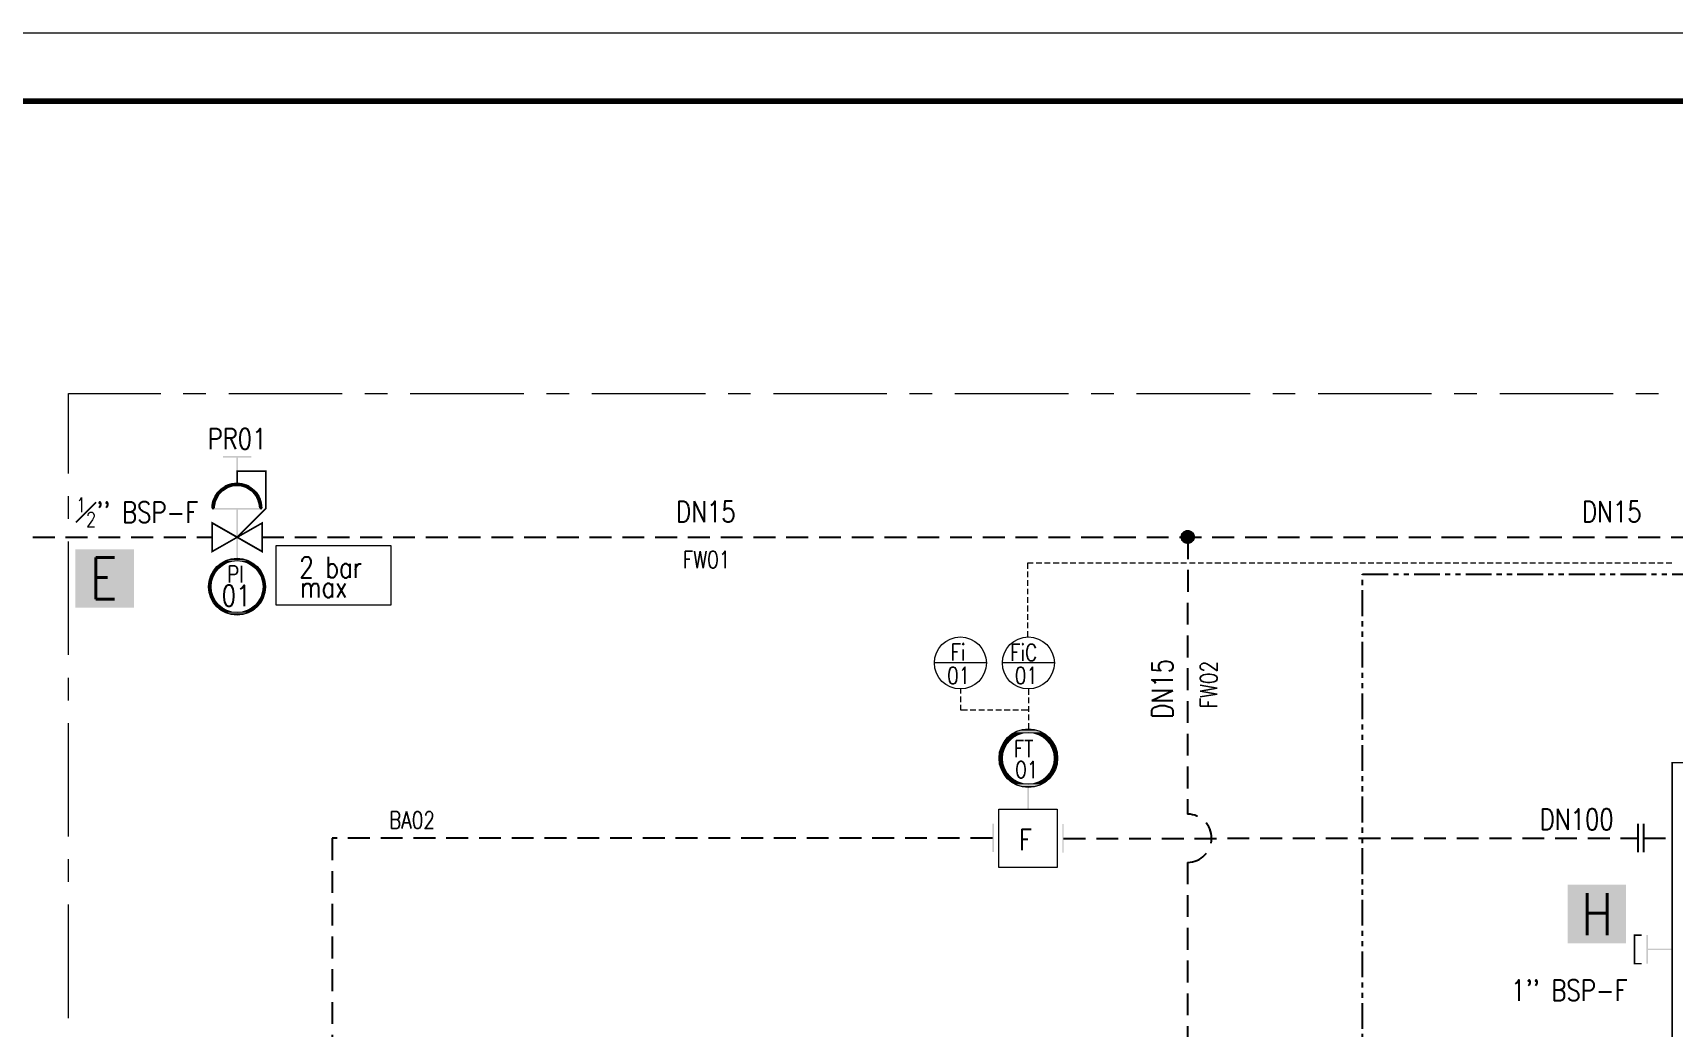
# Model space of a CAD drawing. Header units: millimetres. Extents: x 1638 to 3309, y -435 to 1865.
# Drawn here: x 2995.8 to 3115, y -210.1 to -137.9 of the extents above; entities that cross this region are included whole.
import ezdxf

# ---------------------------------------------------------------- set-up
doc = ezdxf.new("R2010")
doc.units = ezdxf.units.MM
doc.linetypes.add('HIDDEN', pattern=[9.525, 6.35, -3.175])
doc.linetypes.add('PHANTOM', pattern=[2.5, 1.25, -0.25, 0.25, -0.25, 0.25, -0.25])
for name, color, linetype, lineweight in [('0.3 Text', 7, 'Continuous', 15), ('ballast', 1, 'HIDDEN', 25), ('EQUIPMENT', 6, 'Continuous', 15), ('Template', 7, 'Continuous', 0)]:
    doc.layers.add(name, color=color, linetype=linetype, lineweight=lineweight)
doc.layers.add('PDF_Geometry', color=7, linetype='Continuous')
doc.layers.add('PDF_Solid Fills', color=7, linetype='Continuous')
doc.styles.add('ROMAN', font='romans.shx', dxfattribs={"width": 0.8})

# ---------------------------------------------------------------- blocks, each defined once
blk = doc.blocks.new('BACK')
at = {"layer": 'Template', "ltscale": 30}
blk.add_lwpolyline([(0, 45428), (63809, 45428), (63809, 0), (0, 0)], close=True, dxfattribs=at)

msp = doc.modelspace()

# ---------------------------------------------------------------- hatches: boundary and pattern name
at = {"layer": 'ballast'}
h = msp.add_hatch(color=1, dxfattribs=at)
h.dxf.hatch_style = 1
h.paths.add_polyline_path([(3079.32, -174.51, 0.009584), (3079.32, -174.53), (3080.21, -174.53, 0.009557), (3080.21, -174.51, 1)])
h.paths.add_polyline_path([(3079.77, -174.53), (3079.32, -174.53, 0.402934), (3079.77, -174.95)])
h.paths.add_polyline_path([(3080.21, -174.53), (3079.77, -174.53), (3079.77, -174.95, 0.403156)])

# ---------------------------------------------------------------- linework, layer by layer
at = {"layer": 'ballast', "ltscale": 0.25}
for p, q in [((2995.85, -174.53), (3008.88, -174.53)), ((3079.77, -174.53), (3079.76, -194.66)), ((3065.58, -196.4), (3017.59, -196.41)), ((3017.59, -196.41), (3017.61, -231.82)), ((3070.75, -196.42), (3112.48, -196.4)), ((3112.9, -196.4), (3114.92, -196.4)), ((3079.76, -198.16), (3079.72, -231))]:
    msp.add_line(p, q, dxfattribs=at)
at = {"layer": 'ballast', "linetype": 'PHANTOM', "ltscale": 1.5}
for p, q in [((3092.47, -270.26), (3092.47, -177.21)), ((3092.47, -177.21), (3139.45, -177.21))]:
    msp.add_line(p, q, dxfattribs=at)
at = {"layer": 'ballast'}
for p, q in [((3112.48, -195.36), (3112.48, -197.43)), ((3112.9, -195.36), (3112.9, -197.43))]:
    msp.add_line(p, q, dxfattribs=at)
at = {"layer": 'ballast', "color": 1}
for points, const_width in [([(3010.69, -170.78), (3010.69, -169.74), (3012.77, -169.74), (3012.77, -172.45), (3010.69, -174.53)], 0.124), ([(3112.76, -205.52), (3112.24, -205.52), (3112.24, -203.45), (3112.76, -203.45)], 0.11)]:
    msp.add_lwpolyline(points, dxfattribs=dict(at, const_width=const_width))
for points in [[(3008.89, -172.43), (3009.01, -172.43)], [(3012.38, -172.43), (3012.5, -172.43)]]:
    msp.add_lwpolyline(points, dxfattribs=at)
msp.add_lwpolyline([(3008.88, -173.49, 0.129, 0.129, 0), (3012.51, -175.57, 0.124, 0.124, 0), (3012.51, -173.5, 0.118, 0.118, 0), (3008.88, -175.57, 0.124, 0.124, 0)], format="xyseb", close=True, dxfattribs=at)
at = {"layer": 'ballast', "ltscale": 0.25}
msp.add_lwpolyline([(3012.5, -174.53), (3142.57, -174.52), (3142.57, -188.35)], dxfattribs=at)
at = {"layer": 'ballast', "linetype": 'Continuous', "lineweight": 0}
for points in [[(3013.51, -175.16), (3013.51, -179.45), (3021.89, -179.45), (3021.89, -175.16)], [(3066.05, -194.29), (3070.29, -194.29), (3070.29, -198.53), (3066.05, -198.53)]]:
    msp.add_lwpolyline(points, close=True, dxfattribs=at)
at = {"layer": 'ballast', "color": 1}
msp.add_circle((3079.77, -174.51), 0.446, dxfattribs=at)
for radius, start, end in [(1.81, 0.9613, 179.0387), (1.68, 1.0162, 178.9838)]:
    msp.add_arc((3010.68, -172.45), radius, start, end, dxfattribs=at)
at = {"layer": 'ballast', "ltscale": 0.25}
msp.add_arc((3079.76, -196.41), 1.75, 270.0283, 90, dxfattribs=at)
at = {"layer": 'ballast', "color": 1}
for points in [[(3011.73, -168.76), (3011.73, -168.63), (3009.66, -168.76)], [(3011.73, -168.63), (3009.66, -168.76), (3009.66, -168.63)], [(3010.76, -168.7), (3010.63, -168.7), (3010.76, -170.78)], [(3010.63, -168.7), (3010.76, -170.78), (3010.63, -170.78)], [(3009.11, -171.6), (3009.15, -171.81), (3009, -171.81)], [(3009.14, -171.53), (3009.24, -171.6), (3009.11, -171.6)], [(3009.24, -171.6), (3009.11, -171.6), (3009.15, -171.81)], [(3009.26, -171.37), (3009.3, -171.53), (3009.14, -171.53)], [(3009.3, -171.53), (3009.14, -171.53), (3009.24, -171.6)], [(3009.31, -171.29), (3009.42, -171.37), (3009.26, -171.37)], [(3009.42, -171.37), (3009.26, -171.37), (3009.3, -171.53)], [(3009.44, -171.16), (3009.51, -171.29), (3009.31, -171.29)], [(3009.51, -171.29), (3009.31, -171.29), (3009.42, -171.37)], [(3009.53, -171.07), (3009.63, -171.16), (3009.44, -171.16)], [(3009.63, -171.16), (3009.44, -171.16), (3009.51, -171.29)], [(3009.63, -171), (3009.77, -171.07), (3009.53, -171.07)], [(3009.77, -171.07), (3009.53, -171.07), (3009.63, -171.16)], [(3009.79, -170.89), (3009.86, -171), (3009.63, -171)], [(3009.86, -171), (3009.63, -171), (3009.77, -171.07)], [(3009.81, -170.87), (3010.11, -170.89), (3009.79, -170.89)], [(3010.11, -170.89), (3009.79, -170.89), (3009.86, -171)], [(3009.97, -170.81), (3010.12, -170.87), (3009.81, -170.87)], [(3010.12, -170.87), (3009.81, -170.87), (3010.11, -170.89)], [(3010.03, -170.78), (3010.4, -170.81), (3009.97, -170.81)], [(3010.4, -170.81), (3009.97, -170.81), (3010.12, -170.87)], [(3010.08, -170.75), (3011.36, -170.78), (3010.03, -170.78)], [(3010.69, -170.78), (3010.03, -170.78), (3010.4, -170.81)], [(3010.39, -170.67), (3011.31, -170.75), (3010.08, -170.75)], [(3011.31, -170.75), (3010.08, -170.75), (3011.36, -170.78)], [(3010.69, -170.64), (3011, -170.67), (3010.39, -170.67)], [(3011, -170.67), (3010.39, -170.67), (3011.31, -170.75)], [(3011.36, -170.78), (3010.69, -170.78), (3011.42, -170.81)], [(3010.69, -170.78), (3011.42, -170.81), (3010.98, -170.81)], [(3011.42, -170.81), (3010.98, -170.81), (3011.57, -170.87)], [(3010.98, -170.81), (3011.57, -170.87), (3011.27, -170.87)], [(3011.57, -170.87), (3011.27, -170.87), (3011.6, -170.89)], [(3011.27, -170.87), (3011.6, -170.89), (3011.28, -170.89)], [(3011.6, -170.89), (3011.28, -170.89), (3011.75, -171)], [(3011.28, -170.89), (3011.75, -171), (3011.53, -171)], [(3011.75, -171), (3011.53, -171), (3011.84, -171.07)], [(3011.53, -171), (3011.84, -171.07), (3011.62, -171.07)], [(3011.84, -171.07), (3011.62, -171.07), (3011.95, -171.16)], [(3011.62, -171.07), (3011.95, -171.16), (3011.76, -171.16)], [(3011.95, -171.16), (3011.76, -171.16), (3012.06, -171.29)], [(3011.76, -171.16), (3012.06, -171.29), (3011.88, -171.29)], [(3012.06, -171.29), (3011.88, -171.29), (3012.13, -171.37)], [(3011.88, -171.29), (3012.13, -171.37), (3011.97, -171.37)], [(3012.13, -171.37), (3011.97, -171.37), (3012.25, -171.53)], [(3011.97, -171.37), (3012.25, -171.53), (3012.09, -171.53)], [(3012.25, -171.53), (3012.09, -171.53), (3012.28, -171.6)], [(3012.09, -171.53), (3012.28, -171.6), (3012.13, -171.6)], [(3012.28, -171.6), (3012.13, -171.6), (3012.39, -171.81)], [(3012.13, -171.6), (3012.39, -171.81), (3012.24, -171.81)], [(3008.92, -172.14), (3009.01, -172.43), (3008.89, -172.43)], [(3008.89, -172.4), (3008.89, -172.52), (3012.5, -172.4)], [(3008.89, -172.52), (3012.5, -172.4), (3012.5, -172.52)], [(3008.98, -171.86), (3009.05, -172.11), (3008.92, -172.11)], [(3009.05, -172.11), (3008.92, -172.11), (3009.04, -172.14)], [(3008.92, -172.11), (3009.04, -172.14), (3008.92, -172.14)], [(3009.04, -172.14), (3008.92, -172.14), (3009.01, -172.43)], [(3009, -171.81), (3009.12, -171.86), (3008.98, -171.86)], [(3009.12, -171.86), (3008.98, -171.86), (3009.05, -172.11)], [(3009.15, -171.81), (3009, -171.81), (3009.12, -171.86)], [(3010.76, -172.45), (3010.63, -172.45), (3010.76, -174.53)], [(3010.63, -172.45), (3010.76, -174.53), (3010.63, -174.53)], [(3012.39, -171.81), (3012.24, -171.81), (3012.39, -171.86)], [(3012.24, -171.81), (3012.39, -171.86), (3012.27, -171.86)], [(3012.39, -171.86), (3012.27, -171.86), (3012.47, -172.11)], [(3012.27, -171.86), (3012.47, -172.11), (3012.34, -172.11)], [(3012.47, -172.11), (3012.34, -172.11), (3012.47, -172.14)], [(3012.34, -172.11), (3012.47, -172.14), (3012.34, -172.14)], [(3012.47, -172.14), (3012.34, -172.14), (3012.5, -172.43)], [(3012.34, -172.14), (3012.5, -172.43), (3012.38, -172.43)], [(3010.63, -176.06), (3010.76, -176.06), (3010.63, -174.53)], [(3010.76, -176.06), (3010.63, -174.53), (3010.76, -174.53)], [(3113.21, -203.45), (3113.1, -203.45), (3113.21, -205.52)], [(3113.1, -203.45), (3113.21, -205.52), (3113.1, -205.52)], [(3114.97, -204.53), (3114.97, -204.43), (3113.16, -204.53)], [(3114.97, -204.43), (3113.16, -204.53), (3113.16, -204.43)]]:
    msp.add_solid(points, dxfattribs=at)
at = {"layer": 'ballast', "ltscale": 0.25}
for points in [[(3068.24, -192.73), (3068.12, -192.73), (3068.24, -194.25)], [(3065.58, -197.41), (3065.69, -197.41), (3065.58, -195.34)], [(3065.69, -197.41), (3065.58, -195.34), (3065.69, -195.34)], [(3070.75, -195.38), (3070.65, -195.38), (3070.75, -197.45)], [(3070.65, -195.38), (3070.75, -197.45), (3070.65, -197.45)]]:
    msp.add_solid(points, dxfattribs=at)
at = {"layer": 'EQUIPMENT'}
for points in [[(3065.14, -183.67), (3061.37, -183.67)], [(3070.07, -183.67), (3066.29, -183.67)], [(3068.19, -188.04), (3068.19, -188.47)], [(3066.68, -189.1), (3066.68, -189.1)], [(3069.69, -189.1), (3069.69, -189.1)], [(3066.68, -192.11), (3066.68, -192.11)], [(3069.69, -192.11), (3069.69, -192.11)]]:
    msp.add_lwpolyline(points, dxfattribs=at)
msp.add_lwpolyline([(3114.97, -190.91, 0.11, 0.11, 0), (3152.36, -190.91, 0.0962, 0.0962, 0), (3152.36, -260.86, 0.11, 0.11, 0), (3114.97, -260.86, 0.11, 0.11, 0)], format="xyseb", close=True, dxfattribs=at)
msp.add_lwpolyline([(3066.05, -194.29), (3070.29, -194.29), (3070.29, -198.53), (3066.05, -198.53)], close=True, dxfattribs=at)
for centre, radius in [((3010.69, -178.13), 2.07), ((3010.69, -178.12), 1.89), ((3063.25, -183.67), 1.89), ((3068.19, -183.67), 1.89), ((3068.19, -190.59), 2.13), ((3068.19, -190.6), 1.88)]:
    msp.add_circle(centre, radius, dxfattribs=at)
for points in [[(3009.66, -176.33), (3009.85, -176.44), (3009.51, -176.44)], [(3009.68, -176.32), (3010.11, -176.33), (3009.66, -176.33)], [(3010.11, -176.33), (3009.66, -176.33), (3009.85, -176.44)], [(3009.82, -176.25), (3010.14, -176.32), (3009.68, -176.32)], [(3010.14, -176.32), (3009.68, -176.32), (3010.11, -176.33)], [(3009.85, -176.23), (3010.45, -176.25), (3009.82, -176.25)], [(3010.45, -176.25), (3009.82, -176.25), (3010.14, -176.32)], [(3009.96, -176.19), (3011.54, -176.23), (3009.85, -176.23)], [(3010.77, -176.23), (3009.85, -176.23), (3010.45, -176.25)], [(3010.14, -176.14), (3011.4, -176.19), (3009.96, -176.19)], [(3011.4, -176.19), (3009.96, -176.19), (3011.54, -176.23)], [(3010.28, -176.1), (3011.27, -176.14), (3010.14, -176.14)], [(3011.27, -176.14), (3010.14, -176.14), (3011.4, -176.19)], [(3010.5, -176.07), (3011.07, -176.1), (3010.28, -176.1)], [(3011.07, -176.1), (3010.28, -176.1), (3011.27, -176.14)], [(3010.95, -176.07), (3010.5, -176.07), (3011.07, -176.1)], [(3011.54, -176.23), (3010.77, -176.23), (3011.57, -176.25)], [(3010.77, -176.23), (3011.57, -176.25), (3010.88, -176.25)], [(3011.57, -176.25), (3010.88, -176.25), (3011.58, -176.25)], [(3010.88, -176.25), (3011.58, -176.25), (3010.89, -176.25)], [(3011.58, -176.25), (3010.89, -176.25), (3011.62, -176.28)], [(3010.89, -176.25), (3011.62, -176.28), (3011.09, -176.28)], [(3011.62, -176.28), (3011.09, -176.28), (3011.79, -176.37)], [(3011.09, -176.28), (3011.79, -176.37), (3011.4, -176.37)], [(3011.79, -176.37), (3011.4, -176.37), (3011.87, -176.43)], [(3011.4, -176.37), (3011.87, -176.43), (3011.5, -176.43)], [(3008.78, -177.35), (3008.87, -177.62), (3008.68, -177.62)], [(3008.79, -177.31), (3008.97, -177.35), (3008.78, -177.35)], [(3008.97, -177.35), (3008.78, -177.35), (3008.87, -177.62)], [(3008.92, -177.07), (3009, -177.31), (3008.79, -177.31)], [(3009, -177.31), (3008.79, -177.31), (3008.97, -177.35)], [(3008.94, -177.02), (3009.14, -177.07), (3008.92, -177.07)], [(3009.14, -177.07), (3008.92, -177.07), (3009, -177.31)], [(3009.09, -176.81), (3009.16, -177.02), (3008.94, -177.02)], [(3009.16, -177.02), (3008.94, -177.02), (3009.14, -177.07)], [(3009.15, -176.76), (3009.33, -176.81), (3009.09, -176.81)], [(3009.33, -176.81), (3009.09, -176.81), (3009.16, -177.02)], [(3009.3, -176.6), (3009.41, -176.76), (3009.15, -176.76)], [(3009.41, -176.76), (3009.15, -176.76), (3009.33, -176.81)], [(3009.38, -176.52), (3009.57, -176.6), (3009.3, -176.6)], [(3009.57, -176.6), (3009.3, -176.6), (3009.41, -176.76)], [(3009.51, -176.44), (3009.71, -176.52), (3009.38, -176.52)], [(3009.71, -176.52), (3009.38, -176.52), (3009.57, -176.6)], [(3009.85, -176.44), (3009.51, -176.44), (3009.71, -176.52)], [(3011.87, -176.43), (3011.5, -176.43), (3011.98, -176.52)], [(3011.5, -176.43), (3011.98, -176.52), (3011.68, -176.52)], [(3011.98, -176.52), (3011.68, -176.52), (3012.13, -176.63)], [(3011.68, -176.52), (3012.13, -176.63), (3011.84, -176.63)], [(3012.13, -176.63), (3011.84, -176.63), (3012.2, -176.7)], [(3011.84, -176.63), (3012.2, -176.7), (3011.94, -176.7)], [(3012.2, -176.7), (3011.94, -176.7), (3012.35, -176.88)], [(3011.94, -176.7), (3012.35, -176.88), (3012.1, -176.88)], [(3012.35, -176.88), (3012.1, -176.88), (3012.38, -176.93)], [(3012.1, -176.88), (3012.38, -176.93), (3012.16, -176.93)], [(3012.38, -176.93), (3012.16, -176.93), (3012.53, -177.15)], [(3012.16, -176.93), (3012.53, -177.15), (3012.31, -177.15)], [(3012.53, -177.15), (3012.31, -177.15), (3012.54, -177.2)], [(3012.31, -177.15), (3012.54, -177.2), (3012.34, -177.2)], [(3012.54, -177.2), (3012.34, -177.2), (3012.65, -177.47)], [(3012.34, -177.2), (3012.65, -177.47), (3012.46, -177.47)], [(3012.65, -177.47), (3012.46, -177.47), (3012.67, -177.5)], [(3012.46, -177.47), (3012.67, -177.5), (3012.47, -177.5)], [(3012.67, -177.5), (3012.47, -177.5), (3012.74, -177.79)], [(3012.47, -177.5), (3012.74, -177.79), (3012.54, -177.79)], [(3008.68, -177.65), (3008.82, -177.95), (3008.63, -177.95)], [(3008.82, -177.95), (3008.63, -177.95), (3008.82, -177.97)], [(3008.63, -177.95), (3008.82, -177.97), (3008.63, -177.97)], [(3008.82, -177.97), (3008.63, -177.97), (3008.82, -178.28)], [(3008.63, -177.97), (3008.82, -178.28), (3008.63, -178.28)], [(3008.82, -178.28), (3008.63, -178.28), (3008.82, -178.3)], [(3008.63, -178.28), (3008.82, -178.3), (3008.63, -178.3)], [(3008.82, -178.3), (3008.63, -178.3), (3008.86, -178.6)], [(3008.63, -178.3), (3008.86, -178.6), (3008.68, -178.6)], [(3008.87, -177.62), (3008.68, -177.62), (3008.86, -177.65)], [(3008.68, -177.62), (3008.86, -177.65), (3008.68, -177.65)], [(3008.86, -177.65), (3008.68, -177.65), (3008.82, -177.95)], [(3008.86, -178.6), (3008.68, -178.6), (3008.87, -178.61)], [(3008.68, -178.6), (3008.87, -178.61), (3008.68, -178.61)], [(3008.87, -178.61), (3008.68, -178.61), (3008.97, -178.9)], [(3008.68, -178.61), (3008.97, -178.9), (3008.78, -178.9)], [(3012.46, -178.78), (3012.54, -179.04), (3012.34, -179.04)], [(3012.47, -178.75), (3012.65, -178.78), (3012.46, -178.78)], [(3012.65, -178.78), (3012.46, -178.78), (3012.54, -179.04)], [(3012.54, -178.46), (3012.67, -178.75), (3012.47, -178.75)], [(3012.67, -178.75), (3012.47, -178.75), (3012.65, -178.78)], [(3012.74, -177.79), (3012.54, -177.79), (3012.74, -177.8)], [(3012.54, -177.79), (3012.74, -177.8), (3012.56, -177.8)], [(3012.56, -178.45), (3012.74, -178.46), (3012.54, -178.46)], [(3012.74, -178.46), (3012.54, -178.46), (3012.67, -178.75)], [(3012.74, -177.8), (3012.56, -177.8), (3012.76, -178.12)], [(3012.56, -177.8), (3012.76, -178.12), (3012.58, -178.12)], [(3012.58, -178.12), (3012.74, -178.45), (3012.56, -178.45)], [(3012.74, -178.45), (3012.56, -178.45), (3012.74, -178.46)], [(3012.76, -178.12), (3012.58, -178.12), (3012.74, -178.45)], [(3008.97, -178.9), (3008.78, -178.9), (3009, -178.93)], [(3008.78, -178.9), (3009, -178.93), (3008.79, -178.93)], [(3009, -178.93), (3008.79, -178.93), (3009.14, -179.17)], [(3008.79, -178.93), (3009.14, -179.17), (3008.92, -179.17)], [(3009.14, -179.17), (3008.92, -179.17), (3009.16, -179.23)], [(3008.92, -179.17), (3009.16, -179.23), (3008.94, -179.23)], [(3009.16, -179.23), (3008.94, -179.23), (3009.33, -179.42)], [(3008.94, -179.23), (3009.33, -179.42), (3009.09, -179.42)], [(3009.33, -179.42), (3009.09, -179.42), (3009.41, -179.49)], [(3009.09, -179.42), (3009.41, -179.49), (3009.15, -179.49)], [(3009.41, -179.49), (3009.15, -179.49), (3009.57, -179.64)], [(3009.15, -179.49), (3009.57, -179.64), (3009.3, -179.64)], [(3009.57, -179.64), (3009.3, -179.64), (3009.71, -179.72)], [(3009.3, -179.64), (3009.71, -179.72), (3009.38, -179.72)], [(3009.71, -179.72), (3009.38, -179.72), (3009.85, -179.81)], [(3009.38, -179.72), (3009.85, -179.81), (3009.51, -179.81)], [(3009.85, -179.81), (3009.51, -179.81), (3010.11, -179.92)], [(3009.51, -179.81), (3010.11, -179.92), (3009.66, -179.92)], [(3010.11, -179.92), (3009.66, -179.92), (3010.14, -179.93)], [(3009.66, -179.92), (3010.14, -179.93), (3009.68, -179.93)], [(3010.14, -179.93), (3009.68, -179.93), (3010.45, -180)], [(3009.68, -179.93), (3010.45, -180), (3009.82, -180)], [(3010.89, -179.99), (3011.54, -180.01), (3010.77, -180.01)], [(3011.09, -179.97), (3011.58, -179.99), (3010.89, -179.99)], [(3011.58, -179.99), (3010.89, -179.99), (3011.54, -180.01)], [(3011.4, -179.88), (3011.62, -179.97), (3011.09, -179.97)], [(3011.62, -179.97), (3011.09, -179.97), (3011.58, -179.99)], [(3011.5, -179.82), (3011.79, -179.88), (3011.4, -179.88)], [(3011.79, -179.88), (3011.4, -179.88), (3011.62, -179.97)], [(3011.68, -179.72), (3011.87, -179.82), (3011.5, -179.82)], [(3011.87, -179.82), (3011.5, -179.82), (3011.79, -179.88)], [(3011.84, -179.61), (3011.98, -179.72), (3011.68, -179.72)], [(3011.98, -179.72), (3011.68, -179.72), (3011.87, -179.82)], [(3011.94, -179.55), (3012.13, -179.61), (3011.84, -179.61)], [(3012.13, -179.61), (3011.84, -179.61), (3011.98, -179.72)], [(3012.1, -179.37), (3012.2, -179.55), (3011.94, -179.55)], [(3012.2, -179.55), (3011.94, -179.55), (3012.13, -179.61)], [(3012.16, -179.31), (3012.35, -179.37), (3012.1, -179.37)], [(3012.35, -179.37), (3012.1, -179.37), (3012.2, -179.55)], [(3012.31, -179.08), (3012.38, -179.31), (3012.16, -179.31)], [(3012.38, -179.31), (3012.16, -179.31), (3012.35, -179.37)], [(3012.34, -179.04), (3012.53, -179.08), (3012.31, -179.08)], [(3012.53, -179.08), (3012.31, -179.08), (3012.38, -179.31)], [(3012.54, -179.04), (3012.34, -179.04), (3012.53, -179.08)], [(3010.45, -180), (3009.82, -180), (3010.77, -180.01)], [(3009.82, -180), (3010.77, -180.01), (3009.85, -180.01)], [(3011.54, -180.01), (3009.85, -180.01), (3011.4, -180.05)], [(3009.85, -180.01), (3011.4, -180.05), (3009.96, -180.05)], [(3011.4, -180.05), (3009.96, -180.05), (3011.27, -180.11)], [(3009.96, -180.05), (3011.27, -180.11), (3010.14, -180.11)], [(3011.27, -180.11), (3010.14, -180.11), (3011.07, -180.15)], [(3010.14, -180.11), (3011.07, -180.15), (3010.28, -180.15)], [(3010.28, -180.15), (3010.5, -180.18), (3010.95, -180.18)], [(3010.28, -180.15), (3011.07, -180.15), (3010.95, -180.18)], [(3010.5, -180.18), (3010.95, -180.18), (3010.61, -180.19)], [(3066.47, -189.34), (3066.62, -189.54), (3066.35, -189.54)], [(3066.51, -189.29), (3066.77, -189.34), (3066.47, -189.34)], [(3066.77, -189.34), (3066.47, -189.34), (3066.62, -189.54)], [(3066.68, -189.1), (3066.83, -189.29), (3066.51, -189.29)], [(3066.83, -189.29), (3066.51, -189.29), (3066.77, -189.34)], [(3066.69, -189.08), (3067.05, -189.1), (3066.68, -189.1)], [(3067.05, -189.1), (3066.68, -189.1), (3066.83, -189.29)], [(3066.9, -188.92), (3067.06, -189.08), (3066.69, -189.08)], [(3067.06, -189.08), (3066.69, -189.08), (3067.05, -189.1)], [(3066.94, -188.88), (3067.34, -188.92), (3066.9, -188.92)], [(3067.34, -188.92), (3066.9, -188.92), (3067.06, -189.08)], [(3067.08, -188.8), (3067.42, -188.88), (3066.94, -188.88)], [(3067.42, -188.88), (3066.94, -188.88), (3067.34, -188.92)], [(3067.19, -188.73), (3067.64, -188.8), (3067.08, -188.8)], [(3067.64, -188.8), (3067.08, -188.8), (3067.42, -188.88)], [(3067.2, -188.71), (3067.94, -188.73), (3067.19, -188.73)], [(3067.94, -188.73), (3067.19, -188.73), (3067.64, -188.8)], [(3067.21, -188.7), (3069.17, -188.71), (3067.2, -188.71)], [(3068.27, -188.71), (3067.2, -188.71), (3067.94, -188.73)], [(3067.53, -188.58), (3069.15, -188.7), (3067.21, -188.7)], [(3069.15, -188.7), (3067.21, -188.7), (3069.17, -188.71)], [(3067.86, -188.49), (3068.85, -188.58), (3067.53, -188.58)], [(3068.85, -188.58), (3067.53, -188.58), (3069.15, -188.7)], [(3068.19, -188.47), (3068.52, -188.49), (3067.86, -188.49)], [(3068.52, -188.49), (3067.86, -188.49), (3068.85, -188.58)], [(3069.17, -188.71), (3068.27, -188.71), (3069.19, -188.73)], [(3068.27, -188.71), (3069.19, -188.73), (3068.37, -188.73)], [(3069.19, -188.73), (3068.37, -188.73), (3069.23, -188.75)], [(3068.37, -188.73), (3069.23, -188.75), (3068.59, -188.75)], [(3069.23, -188.75), (3068.59, -188.75), (3069.38, -188.85)], [(3068.59, -188.75), (3069.38, -188.85), (3068.89, -188.85)], [(3069.38, -188.85), (3068.89, -188.85), (3069.44, -188.88)], [(3068.89, -188.85), (3069.44, -188.88), (3068.95, -188.88)], [(3069.44, -188.88), (3068.95, -188.88), (3069.56, -188.99)], [(3068.95, -188.88), (3069.56, -188.99), (3069.18, -188.99)], [(3069.56, -188.99), (3069.18, -188.99), (3069.69, -189.1)], [(3069.18, -188.99), (3069.69, -189.1), (3069.32, -189.1)], [(3069.69, -189.1), (3069.32, -189.1), (3069.77, -189.18)], [(3069.32, -189.1), (3069.77, -189.18), (3069.43, -189.18)], [(3069.77, -189.18), (3069.43, -189.18), (3069.91, -189.34)], [(3069.43, -189.18), (3069.91, -189.34), (3069.59, -189.34)], [(3069.91, -189.34), (3069.59, -189.34), (3069.95, -189.41)], [(3069.59, -189.34), (3069.95, -189.41), (3069.66, -189.41)], [(3069.95, -189.41), (3069.66, -189.41), (3070.09, -189.63)], [(3069.66, -189.41), (3070.09, -189.63), (3069.8, -189.63)], [(3066.07, -190.44), (3066.31, -190.6), (3066.06, -190.6)], [(3066.31, -190.6), (3066.06, -190.6), (3066.31, -190.76)], [(3066.06, -190.6), (3066.31, -190.76), (3066.07, -190.76)], [(3066.09, -190.27), (3066.31, -190.44), (3066.07, -190.44)], [(3066.31, -190.44), (3066.07, -190.44), (3066.31, -190.6)], [(3066.11, -190.13), (3066.33, -190.27), (3066.09, -190.27)], [(3066.33, -190.27), (3066.09, -190.27), (3066.31, -190.44)], [(3066.17, -189.94), (3066.36, -190.13), (3066.11, -190.13)], [(3066.36, -190.13), (3066.11, -190.13), (3066.33, -190.27)], [(3066.21, -189.83), (3066.43, -189.94), (3066.17, -189.94)], [(3066.43, -189.94), (3066.17, -189.94), (3066.36, -190.13)], [(3066.29, -189.63), (3066.47, -189.83), (3066.21, -189.83)], [(3066.47, -189.83), (3066.21, -189.83), (3066.43, -189.94)], [(3066.35, -189.54), (3066.57, -189.63), (3066.29, -189.63)], [(3066.57, -189.63), (3066.29, -189.63), (3066.47, -189.83)], [(3066.62, -189.54), (3066.35, -189.54), (3066.57, -189.63)], [(3070.09, -189.63), (3069.8, -189.63), (3070.1, -189.67)], [(3069.8, -189.63), (3070.1, -189.67), (3069.84, -189.67)], [(3070.1, -189.67), (3069.84, -189.67), (3070.21, -189.94)], [(3069.84, -189.67), (3070.21, -189.94), (3069.95, -189.94)], [(3070.21, -189.94), (3069.95, -189.94), (3070.21, -189.98)], [(3069.95, -189.94), (3070.21, -189.98), (3069.96, -189.98)], [(3070.21, -189.98), (3069.96, -189.98), (3070.29, -190.27)], [(3069.96, -189.98), (3070.29, -190.27), (3070.04, -190.27)], [(3070.29, -190.27), (3070.04, -190.27), (3070.29, -190.28)], [(3070.04, -190.27), (3070.29, -190.28), (3070.04, -190.28)], [(3070.29, -190.28), (3070.04, -190.28), (3070.32, -190.6)], [(3070.04, -190.28), (3070.32, -190.6), (3070.07, -190.6)], [(3070.07, -190.6), (3070.29, -190.91), (3070.04, -190.91)], [(3070.32, -190.6), (3070.07, -190.6), (3070.29, -190.91)], [(3066.31, -190.76), (3066.07, -190.76), (3066.33, -190.93)], [(3066.07, -190.76), (3066.33, -190.93), (3066.09, -190.93)], [(3066.33, -190.93), (3066.09, -190.93), (3066.36, -191.08)], [(3066.09, -190.93), (3066.36, -191.08), (3066.11, -191.08)], [(3066.36, -191.08), (3066.11, -191.08), (3066.43, -191.26)], [(3066.11, -191.08), (3066.43, -191.26), (3066.17, -191.26)], [(3066.43, -191.26), (3066.17, -191.26), (3066.47, -191.38)], [(3066.17, -191.26), (3066.47, -191.38), (3066.21, -191.38)], [(3066.47, -191.38), (3066.21, -191.38), (3066.57, -191.57)], [(3066.21, -191.38), (3066.57, -191.57), (3066.29, -191.57)], [(3066.57, -191.57), (3066.29, -191.57), (3066.62, -191.65)], [(3066.29, -191.57), (3066.62, -191.65), (3066.35, -191.65)], [(3066.62, -191.65), (3066.35, -191.65), (3066.77, -191.85)], [(3066.35, -191.65), (3066.77, -191.85), (3066.47, -191.85)], [(3066.77, -191.85), (3066.47, -191.85), (3066.83, -191.9)], [(3066.47, -191.85), (3066.83, -191.9), (3066.51, -191.9)], [(3066.83, -191.9), (3066.51, -191.9), (3067.05, -192.11)], [(3066.51, -191.9), (3067.05, -192.11), (3066.68, -192.11)], [(3069.59, -191.85), (3069.77, -192.01), (3069.43, -192.01)], [(3069.66, -191.79), (3069.91, -191.85), (3069.59, -191.85)], [(3069.91, -191.85), (3069.59, -191.85), (3069.77, -192.01)], [(3069.8, -191.57), (3069.95, -191.79), (3069.66, -191.79)], [(3069.95, -191.79), (3069.66, -191.79), (3069.91, -191.85)], [(3069.84, -191.52), (3070.09, -191.57), (3069.8, -191.57)], [(3070.09, -191.57), (3069.8, -191.57), (3069.95, -191.79)], [(3069.95, -191.26), (3070.1, -191.52), (3069.84, -191.52)], [(3070.1, -191.52), (3069.84, -191.52), (3070.09, -191.57)], [(3069.96, -191.23), (3070.21, -191.26), (3069.95, -191.26)], [(3070.21, -191.26), (3069.95, -191.26), (3070.1, -191.52)], [(3070.04, -190.93), (3070.21, -191.23), (3069.96, -191.23)], [(3070.21, -191.23), (3069.96, -191.23), (3070.21, -191.26)], [(3070.29, -190.91), (3070.04, -190.91), (3070.29, -190.93)], [(3070.04, -190.91), (3070.29, -190.93), (3070.04, -190.93)], [(3070.29, -190.93), (3070.04, -190.93), (3070.21, -191.23)], [(3067.05, -192.11), (3066.68, -192.11), (3067.06, -192.12)], [(3066.68, -192.11), (3067.06, -192.12), (3066.69, -192.12)], [(3067.06, -192.12), (3066.69, -192.12), (3067.34, -192.29)], [(3066.69, -192.12), (3067.34, -192.29), (3066.9, -192.29)], [(3067.34, -192.29), (3066.9, -192.29), (3067.42, -192.31)], [(3066.9, -192.29), (3067.42, -192.31), (3066.94, -192.31)], [(3067.42, -192.31), (3066.94, -192.31), (3067.64, -192.41)], [(3066.94, -192.31), (3067.64, -192.41), (3067.08, -192.41)], [(3067.64, -192.41), (3067.08, -192.41), (3067.94, -192.46)], [(3067.08, -192.41), (3067.94, -192.46), (3067.19, -192.46)], [(3067.94, -192.46), (3067.19, -192.46), (3068.27, -192.48)], [(3067.19, -192.46), (3068.27, -192.48), (3067.2, -192.48)], [(3069.17, -192.48), (3067.2, -192.48), (3069.15, -192.49)], [(3067.2, -192.48), (3069.15, -192.49), (3067.21, -192.49)], [(3069.15, -192.49), (3067.21, -192.49), (3068.85, -192.62)], [(3067.21, -192.49), (3068.85, -192.62), (3067.53, -192.62)], [(3067.53, -192.62), (3067.86, -192.7), (3068.52, -192.7)], [(3067.53, -192.62), (3068.85, -192.62), (3068.52, -192.7)], [(3067.86, -192.7), (3068.52, -192.7), (3068.19, -192.73)], [(3068.12, -192.73), (3068.24, -194.25), (3068.12, -194.25)], [(3068.59, -192.44), (3069.17, -192.48), (3068.27, -192.48)], [(3068.89, -192.35), (3069.23, -192.44), (3068.59, -192.44)], [(3069.23, -192.44), (3068.59, -192.44), (3069.17, -192.48)], [(3068.95, -192.31), (3069.38, -192.35), (3068.89, -192.35)], [(3069.38, -192.35), (3068.89, -192.35), (3069.23, -192.44)], [(3069.18, -192.2), (3069.44, -192.31), (3068.95, -192.31)], [(3069.44, -192.31), (3068.95, -192.31), (3069.38, -192.35)], [(3069.32, -192.11), (3069.56, -192.2), (3069.18, -192.2)], [(3069.56, -192.2), (3069.18, -192.2), (3069.44, -192.31)], [(3069.43, -192.01), (3069.69, -192.11), (3069.32, -192.11)], [(3069.69, -192.11), (3069.32, -192.11), (3069.56, -192.2)], [(3069.77, -192.01), (3069.43, -192.01), (3069.69, -192.11)]]:
    msp.add_solid(points, dxfattribs=at)
at = {"layer": 'PDF_Geometry', "lineweight": 0}
for p, q in [((2998.43, -169.9), (2998.43, -164.08)), ((2998.43, -164.08), (3005.14, -164.08))]:
    msp.add_line(p, q, dxfattribs=at)
for points in [[(3006.78, -164.08), (3008.43, -164.08)], [(3010.08, -164.08), (3018.33, -164.08)], [(3019.98, -164.08), (3021.63, -164.08)], [(3023.28, -164.08), (3031.52, -164.08)], [(3033.17, -164.08), (3034.82, -164.08)], [(3036.47, -164.08), (3044.72, -164.08)], [(3046.37, -164.08), (3048.01, -164.08)], [(3049.66, -164.08), (3057.91, -164.08)], [(3059.56, -164.08), (3061.21, -164.08)], [(3062.86, -164.08), (3071.1, -164.08)], [(3072.75, -164.08), (3074.4, -164.08)], [(3076.05, -164.08), (3084.3, -164.08)], [(3085.95, -164.08), (3087.59, -164.08)], [(3089.24, -164.08), (3097.49, -164.08)], [(3099.14, -164.08), (3100.79, -164.08)], [(3102.44, -164.08), (3110.68, -164.08)], [(3112.33, -164.08), (3113.98, -164.08)], [(2998.43, -173.2), (2998.43, -171.55)], [(2998.43, -183.09), (2998.43, -174.85)], [(2998.43, -186.39), (2998.43, -184.74)], [(2998.43, -196.29), (2998.43, -188.04)], [(2998.43, -199.58), (2998.43, -197.93)], [(2998.43, -209.48), (2998.43, -201.23)]]:
    msp.add_lwpolyline(points, dxfattribs=at)
at = {"layer": 'PDF_Geometry', "color": 1, "lineweight": 0}
for points in [[(3068.16, -176.82), (3068.16, -176.4), (3068.55, -176.4)], [(3068.75, -176.4), (3069.17, -176.4)], [(3069.37, -176.4), (3069.78, -176.4)], [(3069.99, -176.4), (3070.42, -176.4)], [(3070.62, -176.4), (3071.03, -176.4)], [(3071.24, -176.4), (3071.65, -176.4)], [(3071.86, -176.4), (3072.27, -176.4)], [(3072.48, -176.4), (3072.89, -176.4)], [(3073.1, -176.4), (3073.51, -176.4)], [(3073.71, -176.4), (3074.13, -176.4)], [(3074.33, -176.4), (3074.74, -176.4)], [(3074.95, -176.4), (3075.36, -176.4)], [(3075.57, -176.4), (3075.98, -176.4)], [(3076.19, -176.4), (3076.6, -176.4)], [(3076.81, -176.4), (3077.22, -176.4)], [(3077.42, -176.4), (3077.84, -176.4)], [(3078.04, -176.4), (3078.46, -176.4)], [(3078.66, -176.4), (3079.07, -176.4)], [(3079.28, -176.4), (3079.69, -176.4)], [(3079.9, -176.4), (3080.31, -176.4)], [(3080.52, -176.4), (3080.93, -176.4)], [(3081.14, -176.4), (3081.55, -176.4)], [(3081.75, -176.4), (3082.17, -176.4)], [(3082.37, -176.4), (3082.78, -176.4)], [(3082.99, -176.4), (3083.4, -176.4)], [(3083.61, -176.4), (3084.02, -176.4)], [(3084.23, -176.4), (3084.64, -176.4)], [(3084.85, -176.4), (3085.26, -176.4)], [(3085.46, -176.4), (3085.88, -176.4)], [(3086.08, -176.4), (3086.5, -176.4)], [(3086.7, -176.4), (3087.11, -176.4)], [(3087.32, -176.4), (3087.73, -176.4)], [(3087.94, -176.4), (3088.35, -176.4)], [(3088.56, -176.4), (3088.97, -176.4)], [(3089.18, -176.4), (3089.59, -176.4)], [(3089.79, -176.4), (3090.21, -176.4)], [(3090.41, -176.4), (3090.82, -176.4)], [(3091.03, -176.4), (3091.44, -176.4)], [(3091.65, -176.4), (3092.06, -176.4)], [(3092.27, -176.4), (3092.68, -176.4)], [(3092.89, -176.4), (3093.3, -176.4)], [(3093.5, -176.4), (3093.92, -176.4)], [(3094.12, -176.4), (3094.53, -176.4)], [(3094.74, -176.4), (3095.15, -176.4)], [(3095.36, -176.4), (3095.77, -176.4)], [(3095.98, -176.4), (3096.39, -176.4)], [(3096.6, -176.4), (3097.01, -176.4)], [(3097.21, -176.4), (3097.63, -176.4)], [(3097.83, -176.4), (3098.25, -176.4)], [(3098.45, -176.4), (3098.86, -176.4)], [(3099.07, -176.4), (3099.48, -176.4)], [(3099.69, -176.4), (3100.1, -176.4)], [(3100.31, -176.4), (3100.72, -176.4)], [(3100.93, -176.4), (3101.34, -176.4)], [(3101.54, -176.4), (3101.96, -176.4)], [(3102.16, -176.4), (3102.57, -176.4)], [(3102.78, -176.4), (3103.19, -176.4)], [(3103.4, -176.4), (3103.81, -176.4)], [(3104.02, -176.4), (3104.43, -176.4)], [(3104.64, -176.4), (3105.05, -176.4)], [(3105.25, -176.4), (3105.67, -176.4)], [(3105.87, -176.4), (3106.29, -176.4)], [(3106.49, -176.4), (3106.9, -176.4)], [(3107.11, -176.4), (3107.52, -176.4)], [(3107.73, -176.4), (3108.14, -176.4)], [(3108.35, -176.4), (3108.76, -176.4)], [(3108.97, -176.4), (3109.38, -176.4)], [(3109.58, -176.4), (3110, -176.4)], [(3110.2, -176.4), (3110.61, -176.4)], [(3110.82, -176.4), (3111.23, -176.4)], [(3111.44, -176.4), (3111.85, -176.4)], [(3112.06, -176.4), (3112.47, -176.4)], [(3112.68, -176.4), (3113.09, -176.4)], [(3113.29, -176.4), (3113.71, -176.4)], [(3113.91, -176.4), (3114.33, -176.4)], [(3114.53, -176.4), (3114.94, -176.4)], [(3068.16, -177.44), (3068.16, -177.03)], [(3068.16, -178.06), (3068.16, -177.65)], [(3068.16, -178.68), (3068.16, -178.27)], [(3068.16, -179.3), (3068.16, -178.89)], [(3068.16, -179.92), (3068.16, -179.5)], [(3068.16, -180.54), (3068.16, -180.12)], [(3068.16, -181.15), (3068.16, -180.74)], [(3068.16, -181.79), (3068.16, -181.36)], [(3063.26, -185.55), (3063.26, -185.9)], [(3068.19, -185.55), (3068.19, -185.98)], [(3063.26, -186.1), (3063.26, -186.51)], [(3063.26, -186.72), (3063.26, -187.08), (3063.76, -187.08)], [(3063.97, -187.08), (3064.38, -187.08)], [(3064.59, -187.08), (3065, -187.08)], [(3065.21, -187.08), (3065.62, -187.08)], [(3065.83, -187.08), (3066.24, -187.08)], [(3066.44, -187.08), (3066.86, -187.08)], [(3067.06, -187.08), (3067.47, -187.08)], [(3067.68, -187.08), (3068.19, -187.08)], [(3068.19, -186.18), (3068.19, -186.6)], [(3068.19, -186.8), (3068.19, -187.21)], [(3068.19, -187.42), (3068.19, -187.83)]]:
    msp.add_lwpolyline(points, dxfattribs=at)
at = {"layer": 'PDF_Geometry', "lineweight": 0}
msp.add_solid([(3010.61, -176.06), (3010.95, -176.07), (3010.5, -176.07)], dxfattribs=at)
at = {"layer": 'PDF_Solid Fills', "color": 254, "true_color": 0xdadada, "transparency": 33554559}
for points in [[(2998.94, -175.4), (2998.94, -179.66), (3003.2, -175.4)], [(2998.94, -179.66), (3003.2, -175.4), (3003.2, -179.66)], [(3107.37, -199.79), (3107.37, -204.05), (3111.63, -199.79)], [(3107.37, -204.05), (3111.63, -199.79), (3111.63, -204.05)]]:
    msp.add_solid(points, dxfattribs=at)
at = {"layer": 'Template', "ltscale": 30}
msp.add_lwpolyline([(2891.91, -137.87), (3309.08, -137.87), (3309.08, -434.87), (2891.91, -434.87)], close=True, dxfattribs=at)
at = {"layer": 'Template', "const_width": 0.397}
msp.add_lwpolyline([(3304.13, -427.92), (2896.87, -427.92), (2896.87, -142.84), (3304.13, -142.84)], close=True, dxfattribs=at)

# ---------------------------------------------------------------- block references
at = {"layer": 'Template', "ltscale": 30, "xscale": 0.006537833433828425, "yscale": 0.006537833433828425, "zscale": 0.006537833433828425}
msp.add_blockref('BACK', (2891.91, -434.87), dxfattribs=at)

# ---------------------------------------------------------------- texts
at = {"layer": '0.3 Text', "lineweight": -3, "attachment_point": 7, "style": 'ROMAN'}
for s, insert, char_height in [('PR01', (3008.55, -168.14), 1.522), ("\\A1;{\\H0.7x;\\S1#2;}'' BSP-F", (2998.99, -173.78), 1.5215), ('DN15', (3042.59, -173.44), 1.522), ('DN15', (3108.42, -173.44), 1.522), ('E', (3000.02, -179.04), 3.04), ('2 bar', (3015.22, -177.48), 1.522), ('FW01', (3043.08, -176.77), 1.23), ('PI', (3009.97, -177.83), 1.217), ('01', (3009.58, -179.53), 1.522), ('max', (3015.26, -178.92), 1.522), ('Fi', (3062.54, -183.5), 1.217), ('FiC', (3066.87, -183.52), 1.217), ('01', (3062.29, -185.19), 1.217), ('01', (3067.21, -185.19), 1.217), ('FT', (3067.14, -190.51), 1.217), ('01', (3067.24, -192.03), 1.217), ('DN100', (3105.35, -195.79), 1.522), ('BA02', (3021.74, -195.7), 1.23), ('F', (3067.52, -197.27), 1.52), ('H', (3108.37, -203.45), 3.04), ("1'' BSP-F", (3103.27, -208.22), 1.522)]:
    msp.add_mtext(s, dxfattribs=dict(at, insert=insert, char_height=char_height))
at = {"layer": '0.3 Text', "lineweight": -3, "attachment_point": 7, "rotation": 90, "style": 'ROMAN'}
for s, insert, char_height in [('DN15', (3078.69, -187.71), 1.522), ('FW02', (3081.91, -186.98), 1.23)]:
    msp.add_mtext(s, dxfattribs=dict(at, insert=insert, char_height=char_height))

doc.saveas('drawing.dxf')
